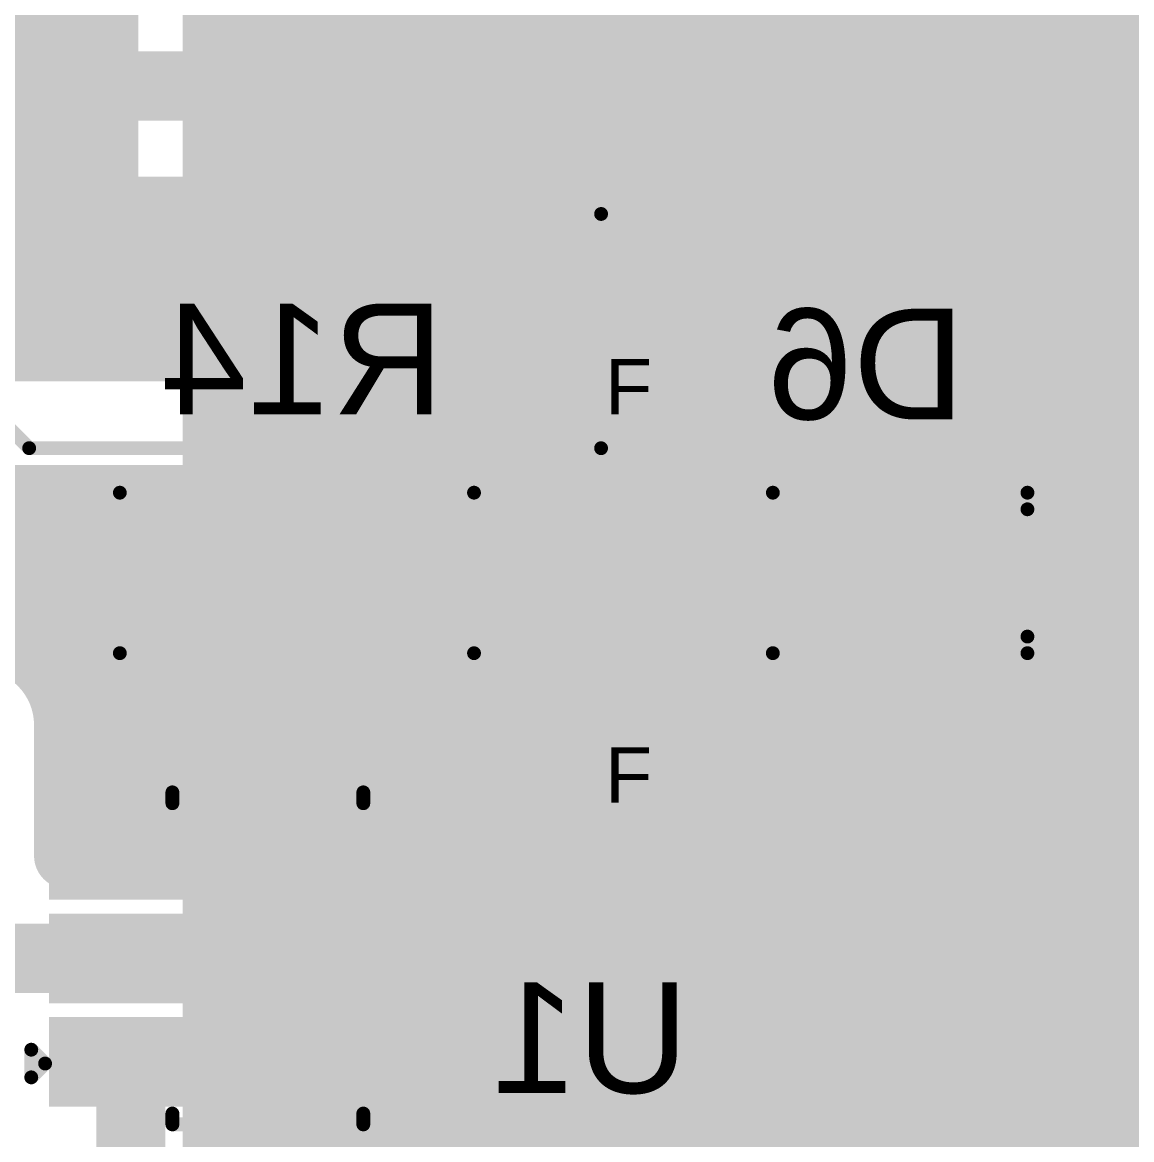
# Model space of a CAD drawing. Header units: inches. Extents: x -38 to 276, y -7 to 269.
# Drawn here: x 9.54 to 19.73, y 108.97 to 119.23 of the extents above; entities that cross this region are included whole.
import ezdxf

# ---------------------------------------------------------------- set-up
doc = ezdxf.new("R2010")
doc.units = ezdxf.units.IN
for name, color, linetype in [('Bottom Layer', 5, 'Continuous'), ('Bottom Overlay', 54, 'Continuous'), ('Bottom Paste', 16, 'Continuous'), ('Bottom Solder', 6, 'Continuous'), ('Drill Drawing', 1, 'Continuous'), ('Top Layer', 1, 'Continuous'), ('Top Overlay', 2, 'Continuous'), ('Top Paste', 8, 'Continuous'), ('Top Solder', 216, 'Continuous'), ('Via Holes', 16, 'Continuous')]:
    doc.layers.add(name, color=color, linetype=linetype)
doc.styles.add('Arial', font='', dxfattribs={"height": 0.2})
doc.styles.get('Arial').set_extended_font_data('Arial')

# ---------------------------------------------------------------- blocks, each defined once
blk = doc.blocks.new('SOT_23_6_B_31')
at = {"layer": 'Bottom Layer'}
for points in [[(-1.91999743, 1.26000002), (-0.69999733, 1.26000002), (-0.69999733, 0.64000126), (-1.91999743, 0.64000126)], [(0.70000241, 1.26000002), (1.92000251, 1.26000002), (1.92000251, 0.64000126), (0.70000241, 0.64000126)], [(-1.91999743, 0.30999938), (-0.69999733, 0.30999938), (-0.69999733, -0.30999938), (-1.91999743, -0.30999938)], [(0.70000495, 0.30999938), (1.92000505, 0.30999938), (1.92000505, -0.30999938), (0.70000495, -0.30999938)], [(-1.91999743, -0.64000126), (-0.69999733, -0.64000126), (-0.69999733, -1.26000002), (-1.91999743, -1.26000002)], [(0.70000241, -0.64000126), (1.92000251, -0.64000126), (1.92000251, -1.26000002), (0.70000241, -1.26000002)]]:
    blk.add_hatch(color=5, dxfattribs=at).paths.add_polyline_path(points)
at = {"layer": 'Bottom Paste'}
for points in [[(-1.91999743, 1.26000002), (-0.69999733, 1.26000002), (-0.69999733, 0.64000126), (-1.91999743, 0.64000126)], [(0.70000241, 1.26000002), (1.92000251, 1.26000002), (1.92000251, 0.64000126), (0.70000241, 0.64000126)], [(-1.91999743, 0.30999938), (-0.69999733, 0.30999938), (-0.69999733, -0.30999938), (-1.91999743, -0.30999938)], [(0.70000495, 0.30999938), (1.92000505, 0.30999938), (1.92000505, -0.30999938), (0.70000495, -0.30999938)], [(-1.91999743, -0.64000126), (-0.69999733, -0.64000126), (-0.69999733, -1.26000002), (-1.91999743, -1.26000002)], [(0.70000241, -0.64000126), (1.92000251, -0.64000126), (1.92000251, -1.26000002), (0.70000241, -1.26000002)]]:
    blk.add_hatch(color=16, dxfattribs=at).paths.add_polyline_path(points)
at = {"layer": 'Bottom Solder'}
for points in [[(-2.02159743, 1.36160002), (-0.59839733, 1.36160002), (-0.59839733, 0.53840126), (-2.02159743, 0.53840126)], [(0.5984024099999999, 1.36160002), (2.02160251, 1.36160002), (2.02160251, 0.53840126), (0.5984024099999999, 0.53840126)], [(-2.02159743, 0.41159938), (-0.59839733, 0.41159938), (-0.59839733, -0.41159938), (-2.02159743, -0.41159938)], [(0.5984049499999999, 0.41159938), (2.02160505, 0.41159938), (2.02160505, -0.41159938), (0.5984049499999999, -0.41159938)], [(-2.02159743, -0.53840126), (-0.59839733, -0.53840126), (-0.59839733, -1.36160002), (-2.02159743, -1.36160002)], [(0.5984024099999999, -0.53840126), (2.02160251, -0.53840126), (2.02160251, -1.36160002), (0.5984024099999999, -1.36160002)]]:
    blk.add_hatch(color=6, dxfattribs=at).paths.add_polyline_path(points)
at = {"layer": 'Bottom Overlay'}
for points in [[(-0.889, 1.4240002, 0.127, 0.127, 0), (-0.88899746, 1.524, 0.127, 0.127, 0)], [(-0.88899746, 1.524, 0.127, 0.127, 0), (0.8636, 1.524, 0.127, 0.127, 0)], [(0.8636, 1.4240002, 0.127, 0.127, 0), (0.8636, 1.524, 0.127, 0.127, 0)], [(-2.1844, -1.0922, 0.127, 0.127, 0), (-2.1844, -0.8382, 0.127, 0.127, 0)], [(-2.1844, -0.8382, 0.127, 0.127, 0), (-2.0574, -0.9652, 0.127, 0.127, 0)], [(-2.1844, -1.0922, 0.127, 0.127, 0), (-2.0574, -0.9652, 0.127, 0.127, 0)], [(-0.889, -1.4240002, 0.127, 0.127, 0), (-0.88899746, -1.524, 0.127, 0.127, 0)], [(0.8636, -1.524, 0.127, 0.127, 0), (0.8636, -1.4240002, 0.127, 0.127, 0)], [(-0.88899746, -1.524, 0.127, 0.127, 0), (0.8636, -1.524, 0.127, 0.127, 0)]]:
    blk.add_lwpolyline(points, format="xyseb", dxfattribs=at)
for points in [[(-0.92074746, 1.524, 0.0635, 0.0635, 1), (-0.85724746, 1.524, 0.0635, 0.0635, 1)], [(-0.92074746, 1.524, 0.0635, 0.0635, 1), (-0.85724746, 1.524, 0.0635, 0.0635, 1)], [(0.83185, 1.524, 0.0635, 0.0635, 1), (0.8953499999999999, 1.524, 0.0635, 0.0635, 1)], [(0.83185, 1.524, 0.0635, 0.0635, 1), (0.8953499999999999, 1.524, 0.0635, 0.0635, 1)], [(-0.9207499999999998, 1.4240002, 0.0635, 0.0635, 1), (-0.85725, 1.4240002, 0.0635, 0.0635, 1)], [(0.83185, 1.4240002, 0.0635, 0.0635, 1), (0.8953499999999999, 1.4240002, 0.0635, 0.0635, 1)], [(-2.21615, -0.8382, 0.0635, 0.0635, 1), (-2.15265, -0.8382, 0.0635, 0.0635, 1)], [(-2.21615, -0.8382, 0.0635, 0.0635, 1), (-2.15265, -0.8382, 0.0635, 0.0635, 1)], [(-2.08915, -0.9652, 0.0635, 0.0635, 1), (-2.02565, -0.9652, 0.0635, 0.0635, 1)], [(-2.08915, -0.9652, 0.0635, 0.0635, 1), (-2.02565, -0.9652, 0.0635, 0.0635, 1)], [(-2.21615, -1.0922, 0.0635, 0.0635, 1), (-2.15265, -1.0922, 0.0635, 0.0635, 1)], [(-2.21615, -1.0922, 0.0635, 0.0635, 1), (-2.15265, -1.0922, 0.0635, 0.0635, 1)], [(-0.9207499999999998, -1.4240002, 0.0635, 0.0635, 1), (-0.85725, -1.4240002, 0.0635, 0.0635, 1)], [(0.83185, -1.4240002, 0.0635, 0.0635, 1), (0.8953499999999999, -1.4240002, 0.0635, 0.0635, 1)], [(-0.92074746, -1.524, 0.0635, 0.0635, 1), (-0.85724746, -1.524, 0.0635, 0.0635, 1)], [(-0.92074746, -1.524, 0.0635, 0.0635, 1), (-0.85724746, -1.524, 0.0635, 0.0635, 1)], [(0.83185, -1.524, 0.0635, 0.0635, 1), (0.8953499999999999, -1.524, 0.0635, 0.0635, 1)], [(0.83185, -1.524, 0.0635, 0.0635, 1), (0.8953499999999999, -1.524, 0.0635, 0.0635, 1)]]:
    blk.add_lwpolyline(points, format="xyseb", close=True, dxfattribs=at)
blk = doc.blocks.new('RES_0805_B_72')
at = {"layer": 'Bottom Layer'}
for points in [[(-1.524, 0.63500254), (-0.508, 0.63500254), (-0.508, -0.6349974599999999), (-1.524, -0.6349974599999999)], [(0.508, 0.635), (1.524, 0.635), (1.524, -0.635), (0.508, -0.635)]]:
    blk.add_hatch(color=5, dxfattribs=at).paths.add_polyline_path(points)
at = {"layer": 'Bottom Paste'}
for points in [[(-1.524, 0.63500254), (-0.508, 0.63500254), (-0.508, -0.6349974599999999), (-1.524, -0.6349974599999999)], [(0.508, 0.635), (1.524, 0.635), (1.524, -0.635), (0.508, -0.635)]]:
    blk.add_hatch(color=16, dxfattribs=at).paths.add_polyline_path(points)
at = {"layer": 'Bottom Solder'}
for points in [[(-1.6256, 0.73660254), (-0.4064, 0.73660254), (-0.4064, -0.7365974599999999), (-1.6256, -0.7365974599999999)], [(0.4064, 0.7366), (1.6256, 0.7366), (1.6256, -0.7366), (0.4064, -0.7366)]]:
    blk.add_hatch(color=6, dxfattribs=at).paths.add_polyline_path(points)
at = {"layer": 'Bottom Overlay'}
for points in [[(1.62560254, 0.7366, 0.127, 0.127, 0), (-1.6256, 0.7366, 0.127, 0.127, 0)], [(-1.6256, 0.7366, 0.127, 0.127, 0), (-1.6256, -0.7366, 0.127, 0.127, 0)], [(1.62560254, 0.7366, 0.127, 0.127, 0), (1.6256, -0.7365974599999999, 0.127, 0.127, 0)], [(1.6256, -0.7365974599999999, 0.127, 0.127, 0), (-1.6256, -0.7366, 0.127, 0.127, 0)]]:
    blk.add_lwpolyline(points, format="xyseb", dxfattribs=at)
for points in [[(-1.65735, 0.7366, 0.0635, 0.0635, 1), (-1.59385, 0.7366, 0.0635, 0.0635, 1)], [(-1.65735, 0.7366, 0.0635, 0.0635, 1), (-1.59385, 0.7366, 0.0635, 0.0635, 1)], [(1.59385254, 0.7366, 0.0635, 0.0635, 1), (1.65735254, 0.7366, 0.0635, 0.0635, 1)], [(1.59385254, 0.7366, 0.0635, 0.0635, 1), (1.65735254, 0.7366, 0.0635, 0.0635, 1)], [(-1.65735, -0.7366, 0.0635, 0.0635, 1), (-1.59385, -0.7366, 0.0635, 0.0635, 1)], [(-1.65735, -0.7366, 0.0635, 0.0635, 1), (-1.59385, -0.7366, 0.0635, 0.0635, 1)], [(1.59385, -0.7365974599999999, 0.0635, 0.0635, 1), (1.65735, -0.7365974599999999, 0.0635, 0.0635, 1)], [(1.59385, -0.7365974599999999, 0.0635, 0.0635, 1), (1.65735, -0.7365974599999999, 0.0635, 0.0635, 1)]]:
    blk.add_lwpolyline(points, format="xyseb", close=True, dxfattribs=at)
blk = doc.blocks.new('SOD_123_B_104')
at = {"layer": 'Bottom Layer'}
for points in [[(-2.04999336, -0.45000037), (-2.04999336, 0.45000037), (-1.09999272, 0.45000037), (-1.09999272, -0.45000037)], [(1.10000288, -0.45000037), (1.10000288, 0.45000037), (2.05000352, 0.45000037), (2.05000352, -0.45000037)]]:
    blk.add_hatch(color=5, dxfattribs=at).paths.add_polyline_path(points)
at = {"layer": 'Bottom Overlay'}
for points in [[(0.96516698, 0.5079619), (2.8193619, 0.5079619), (2.8193619, 0.7999603), (0.96516698, 0.7999603)], [(2.11984844, -0.7874050799999999), (2.81944572, -0.7874050799999999), (2.81944572, 0.78739492), (2.11984844, 0.78739492)], [(0.9652025399999999, -0.79999586), (2.81939746, -0.79999586), (2.81939746, -0.50799746), (0.9652025399999999, -0.50799746)]]:
    blk.add_hatch(color=54, dxfattribs=at).paths.add_polyline_path(points)
at = {"layer": 'Bottom Paste'}
for points in [[(-2.04999336, -0.45000037), (-2.04999336, 0.45000037), (-1.09999272, 0.45000037), (-1.09999272, -0.45000037)], [(1.10000288, -0.45000037), (1.10000288, 0.45000037), (2.05000352, 0.45000037), (2.05000352, -0.45000037)]]:
    blk.add_hatch(color=16, dxfattribs=at).paths.add_polyline_path(points)
at = {"layer": 'Bottom Solder'}
for points in [[(-2.15159336, -0.55160037), (-2.15159336, 0.55160037), (-0.99839272, 0.55160037), (-0.99839272, -0.55160037)], [(0.99840288, -0.55160037), (0.99840288, 0.55160037), (2.15160352, 0.55160037), (2.15160352, -0.55160037)]]:
    blk.add_hatch(color=6, dxfattribs=at).paths.add_polyline_path(points)
at = {"layer": 'Bottom Overlay'}
for points in [[(0.9652050799999999, 0.7366, 0.127, 0.127, 0), (-1.37159746, 0.7366, 0.127, 0.127, 0)], [(-1.37159746, 0.7366, 0.127, 0.127, 0), (-1.37159746, 0.5842025399999999, 0.127, 0.127, 0)], [(-1.37159746, -0.5842025399999999, 0.127, 0.127, 0), (-1.37159746, -0.7366, 0.127, 0.127, 0)], [(0.9652050799999999, -0.7366, 0.127, 0.127, 0), (-1.37159746, -0.7366, 0.127, 0.127, 0)]]:
    blk.add_lwpolyline(points, format="xyseb", dxfattribs=at)
for points in [[(-1.40334746, 0.7366, 0.0635, 0.0635, 1), (-1.33984746, 0.7366, 0.0635, 0.0635, 1)], [(-1.40334746, 0.7366, 0.0635, 0.0635, 1), (-1.33984746, 0.7366, 0.0635, 0.0635, 1)], [(0.9334550799999999, 0.7366, 0.0635, 0.0635, 1), (0.9969550799999999, 0.7366, 0.0635, 0.0635, 1)], [(-1.40334746, 0.5842025399999999, 0.0635, 0.0635, 1), (-1.33984746, 0.5842025399999999, 0.0635, 0.0635, 1)], [(-1.40334746, -0.5842025399999999, 0.0635, 0.0635, 1), (-1.33984746, -0.5842025399999999, 0.0635, 0.0635, 1)], [(-1.40334746, -0.7366, 0.0635, 0.0635, 1), (-1.33984746, -0.7366, 0.0635, 0.0635, 1)], [(-1.40334746, -0.7366, 0.0635, 0.0635, 1), (-1.33984746, -0.7366, 0.0635, 0.0635, 1)], [(0.9334550799999999, -0.7366, 0.0635, 0.0635, 1), (0.9969550799999999, -0.7366, 0.0635, 0.0635, 1)]]:
    blk.add_lwpolyline(points, format="xyseb", close=True, dxfattribs=at)
blk = doc.blocks.new('50SVPF10M_146')
at = {"layer": 'Top Layer'}
for points in [[(-4.550002329999999, 0.7999996699999999), (-1.05000171, 0.7999996699999999), (-1.05000171, -0.7999996699999999), (-4.550002329999999, -0.7999996699999999)], [(1.05000171, 0.7999996699999999), (4.550002329999999, 0.7999996699999999), (4.550002329999999, -0.7999996699999999), (1.05000171, -0.7999996699999999)]]:
    blk.add_hatch(color=1, dxfattribs=at).paths.add_polyline_path(points)
at = {"layer": 'Top Paste'}
for points in [[(-4.550002329999999, 0.7999996699999999), (-1.05000171, 0.7999996699999999), (-1.05000171, -0.7999996699999999), (-4.550002329999999, -0.7999996699999999)], [(1.05000171, 0.7999996699999999), (4.550002329999999, 0.7999996699999999), (4.550002329999999, -0.7999996699999999), (1.05000171, -0.7999996699999999)]]:
    blk.add_hatch(color=8, dxfattribs=at).paths.add_polyline_path(points)
at = {"layer": 'Top Solder'}
for points in [[(-4.651602329999999, 0.90159967), (-0.94840171, 0.90159967), (-0.94840171, -0.90159967), (-4.651602329999999, -0.90159967)], [(0.94840171, 0.90159967), (4.651602329999999, 0.90159967), (4.651602329999999, -0.90159967), (0.94840171, -0.90159967)]]:
    blk.add_hatch(color=216, dxfattribs=at).paths.add_polyline_path(points)
at = {"layer": 'Top Overlay'}
for points in [[(-3.300001019999999, 1.95000118, 0.127, 0.127, 0), (-1.95000118, 3.300001019999999, 0.127, 0.127, 0)], [(-1.95000118, 3.300001019999999, 0.127, 0.127, 0), (3.300001019999999, 3.300001019999999, 0.127, 0.127, 0)], [(3.300001019999999, 1.15000024, 0.127, 0.127, 0), (3.300001019999999, 3.300001019999999, 0.127, 0.127, 0)], [(-3.300001019999999, 1.15000024, 0.127, 0.127, 0), (-3.300001019999999, 1.95000118, 0.127, 0.127, 0)], [(-3.77850146, 1.03349552, 0.127, 0.127, 0), (-3.77850146, 1.56689552, 0.127, 0.127, 0)], [(-4.00710146, 1.28749552, 0.127, 0.127, 0), (-3.54990146, 1.28749552, 0.127, 0.127, 0)], [(-3.300001019999999, -1.95000118, 0.127, 0.127, 0), (-3.300001019999999, -1.15000024, 0.127, 0.127, 0)], [(3.300001019999999, -3.300001019999999, 0.127, 0.127, 0), (3.300001019999999, -1.15000024, 0.127, 0.127, 0)], [(-3.300001019999999, -1.95000118, 0.127, 0.127, 0), (-1.95000118, -3.300001019999999, 0.127, 0.127, 0)], [(-1.95000118, -3.300001019999999, 0.127, 0.127, 0), (3.300001019999999, -3.300001019999999, 0.127, 0.127, 0)]]:
    blk.add_lwpolyline(points, format="xyseb", dxfattribs=at)
for points in [[(-1.98175118, 3.300001019999999, 0.0635, 0.0635, 1), (-1.91825118, 3.300001019999999, 0.0635, 0.0635, 1)], [(-1.98175118, 3.300001019999999, 0.0635, 0.0635, 1), (-1.91825118, 3.300001019999999, 0.0635, 0.0635, 1)], [(3.26825102, 3.300001019999999, 0.0635, 0.0635, 1), (3.33175102, 3.300001019999999, 0.0635, 0.0635, 1)], [(3.26825102, 3.300001019999999, 0.0635, 0.0635, 1), (3.33175102, 3.300001019999999, 0.0635, 0.0635, 1)], [(-3.33175102, 1.95000118, 0.0635, 0.0635, 1), (-3.26825102, 1.95000118, 0.0635, 0.0635, 1)], [(-3.33175102, 1.95000118, 0.0635, 0.0635, 1), (-3.26825102, 1.95000118, 0.0635, 0.0635, 1)], [(-3.81025146, 1.56689552, 0.0635, 0.0635, 1), (-3.74675146, 1.56689552, 0.0635, 0.0635, 1)], [(-4.03885146, 1.28749552, 0.0635, 0.0635, 1), (-3.97535146, 1.28749552, 0.0635, 0.0635, 1)], [(-3.58165146, 1.28749552, 0.0635, 0.0635, 1), (-3.518151459999999, 1.28749552, 0.0635, 0.0635, 1)], [(-3.33175102, 1.15000024, 0.0635, 0.0635, 1), (-3.26825102, 1.15000024, 0.0635, 0.0635, 1)], [(3.26825102, 1.15000024, 0.0635, 0.0635, 1), (3.33175102, 1.15000024, 0.0635, 0.0635, 1)], [(-3.81025146, 1.03349552, 0.0635, 0.0635, 1), (-3.74675146, 1.03349552, 0.0635, 0.0635, 1)], [(-3.33175102, -1.15000024, 0.0635, 0.0635, 1), (-3.26825102, -1.15000024, 0.0635, 0.0635, 1)], [(3.26825102, -1.15000024, 0.0635, 0.0635, 1), (3.33175102, -1.15000024, 0.0635, 0.0635, 1)], [(-3.33175102, -1.95000118, 0.0635, 0.0635, 1), (-3.26825102, -1.95000118, 0.0635, 0.0635, 1)], [(-3.33175102, -1.95000118, 0.0635, 0.0635, 1), (-3.26825102, -1.95000118, 0.0635, 0.0635, 1)], [(-1.98175118, -3.300001019999999, 0.0635, 0.0635, 1), (-1.91825118, -3.300001019999999, 0.0635, 0.0635, 1)], [(-1.98175118, -3.300001019999999, 0.0635, 0.0635, 1), (-1.91825118, -3.300001019999999, 0.0635, 0.0635, 1)], [(3.26825102, -3.300001019999999, 0.0635, 0.0635, 1), (3.33175102, -3.300001019999999, 0.0635, 0.0635, 1)], [(3.26825102, -3.300001019999999, 0.0635, 0.0635, 1), (3.33175102, -3.300001019999999, 0.0635, 0.0635, 1)]]:
    blk.add_lwpolyline(points, format="xyseb", close=True, dxfattribs=at)
blk = doc.blocks.new('KN151M45025_30A_153')
at = {"layer": 'Top Overlay'}
blk.add_hatch(color=2, dxfattribs=at).paths.add_polyline_path([(6.1000132, 6.600012199999999), (9.084513199999998, 9.584512199999999), (9.78301574, 8.88601474), (6.79851066, 5.90151474)])
blk.add_lwpolyline([(12.419838, 0, 0.127, 0.127, 1), (-12.579858, 0, 0.127, 0.127, 1)], format="xyseb", close=True, dxfattribs=at)
blk.add_lwpolyline([(0.04445762, 9.99744, 0.127, 0.127, -228.200389399901), (-0.13080492, 9.999979999999999, 0.127, 0.127, 0)], format="xyseb", dxfattribs=at)

msp = doc.modelspace()

# ---------------------------------------------------------------- hatches: boundary and pattern name
at = {"layer": 'Bottom Layer'}
for points in [[(49.47251726, 121.12511208), (49.58761736, 121.04820342), (49.66452602, 120.93310332), (49.69111474, 120.79943074), (49.69083788, 120.7973327), (49.69083788, 102.27364864), (49.69157447999999, 102.26805556), (49.66110209999999, 102.11486562), (49.57115816, 101.98025578), (49.43654832, 101.89031184), (49.28335838, 101.85983946), (49.27776529999999, 101.86057606), (47.26595068, 101.86057606), (47.22792688, 101.89859986), (46.99807466, 102.0313047), (46.74170738, 102.099999), (46.4762977, 102.099999), (46.21993042, 102.0313047), (45.9900782, 101.89859986), (45.80240267999999, 101.71092434), (45.66969784, 101.48107212), (45.60100354, 101.22470484), (45.60100354, 100.95929516), (45.66969784, 100.70292788), (45.80240267999999, 100.47307566), (45.9900782, 100.28540014), (46.14777917999999, 100.1943513), (46.11374825999999, 100.0673513), (45.339, 100.0673513), (45.339, 100.2026825), (43.053, 100.2026825), (43.053, 100.0833533), (41.41267561999999, 100.0833533), (41.41179678, 100.08547674), (41.40967334, 100.08635558), (41.40967334, 100.30259594), (42.061003, 100.30259594), (42.061003, 105.12859594), (38.96500208, 105.12859594), (38.96500208, 100.30259594), (39.61633174, 100.30259594), (39.61633174, 100.076), (39.61539702, 100.076), (39.64973274, 99.72738754), (39.7514191, 99.39217357999999), (39.91654704, 99.08323845999999), (40.13877418, 98.81245414), (40.4095585, 98.590227), (40.71849362, 98.42509906), (41.05370758, 98.32341269999999), (41.40232003999999, 98.28907697999999), (41.40232003999999, 98.2900117), (43.053, 98.2900117), (43.053, 98.17068249999998), (45.339, 98.17068249999998), (45.339, 98.2740097), (47.85257384, 98.2740097), (47.85499954, 98.26568104), (47.75972668, 98.1386785), (47.0269951, 98.1386785), (47.0269951, 97.16199261999999), (46.89999256, 97.06454044), (46.76858566, 97.09975245999999), (46.50317597999999, 97.09975245999999), (46.2468087, 97.03105816), (46.01695648, 96.89835332), (45.82928096, 96.7106778), (45.69657612, 96.48082558), (45.62788182, 96.2244583), (45.62788182, 95.95904861999999), (45.69657612, 95.70268134), (45.82928096, 95.47282912), (46.01695648, 95.28515359999999), (46.2468087, 95.15244875999998), (46.39504056, 95.11273077999999), (46.43695818, 95.09536734), (46.4819365, 95.0894466), (46.50317597999999, 95.08375446), (46.52516222, 95.08375446), (46.63588082, 95.0691774), (46.74659942, 95.08375446), (46.76858566, 95.08375446), (46.78982514, 95.0894466), (46.83480346, 95.09536734), (46.87672108, 95.11273077999999), (47.02495294, 95.15244875999998), (47.1340053, 95.21541027999999), (47.24399237999999, 95.15191028), (47.24399237999999, 94.6212992), (46.38030601999999, 94.6212992), (46.38030601999999, 91.82729919999998), (49.13699342, 91.82729919999998), (49.13699342, 90.06288058), (50.95299181999999, 90.06288058), (50.95299181999999, 90.25229345999999), (51.40641992, 90.25229345999999), (51.40641992, 90.13186952), (53.31141992, 90.13186952), (53.31141992, 91.33632736), (54.49386612, 91.33632736), (54.49386612, 90.13183649999999), (56.39886611999999, 90.13183649999999), (56.39886611999999, 90.18821433999999), (57.82277741999999, 90.18821433999999), (57.85964551999999, 90.06668296), (57.8374002, 90.05181888), (57.80132712, 90.01574579999999), (57.75891166, 89.98740448), (57.5820159, 89.81051126), (54.49358418, 86.72207954), (54.34662993999999, 86.58888955999998), (54.00680588, 86.3618288), (53.64104334, 86.21032541999999), (53.24018308, 86.13058973999999), (53.04211134000001, 86.120859), (42.78003382, 86.120859), (42.72742787999999, 86.24785899999999), (42.955464, 86.47589511999999), (43.218989, 86.87028853999999), (43.4005101, 87.30851727999999), (43.49304737999999, 87.77373605999999), (43.49304737999999, 88.2480709), (43.4005101, 88.71328967999999), (43.218989, 89.15151841999999), (42.955464, 89.54591183999999), (42.62005953999999, 89.8813163), (42.22566611999999, 90.1448413), (41.78743738, 90.3263624), (41.3222186, 90.41889968), (40.84788376, 90.41889968), (40.38266498, 90.3263624), (39.94443623999999, 90.1448413), (39.55004281999999, 89.8813163), (39.21463836, 89.54591183999999), (38.95111336, 89.15151841999999), (38.76959226, 88.71328967999999), (38.67705497999999, 88.2480709), (38.67705497999999, 87.77373605999999), (38.76959226, 87.30851727999999), (38.95111336, 86.87028853999999), (39.21463836, 86.47589511999999), (39.44267447999999, 86.24785899999999), (39.39006853999999, 86.120859), (34.2978105, 86.120859), (34.22464833999999, 86.12445056), (34.06892602, 86.15542586), (33.93406471999999, 86.21128808), (33.81270352, 86.29237758), (33.7094703, 86.3956108), (33.6283808, 86.516972), (33.57251858, 86.65183329999999), (33.54154328, 86.80755561999999), (33.53795172, 86.88072285999999), (33.5379441, 106.17197968), (33.53794918, 106.32208098), (33.52799746, 106.37211644), (33.528, 106.42313488), (33.4694403, 106.71757168), (33.44991786, 106.76470646), (33.43996614, 106.81474192), (33.32508702, 107.09209468), (33.29674062, 107.13451776), (33.27722072, 107.18164492), (33.11043669999999, 107.43125834), (33.07436616, 107.46732888), (33.0460223, 107.50974942), (32.83374687999999, 107.72202484), (32.79132888, 107.7503687), (32.75525326, 107.78644178), (32.50564238, 107.95322326), (32.45851013999999, 107.9727457), (32.41609214, 108.00108702), (32.31001666, 108.0450214), (32.3352795, 108.17202394), (46.06427922, 108.1720214), (46.19186595999999, 108.17201632), (46.26660545999999, 108.18185374), (46.34182248, 108.18678134), (46.59209376, 108.23655772), (46.66347792, 108.26078678), (46.7362794, 108.28029398), (46.97203204, 108.37794174), (47.0372948, 108.4156201), (47.10491214, 108.44896522), (47.31708088, 108.59073278), (47.37375082, 108.64043042), (47.43355258, 108.68631806), (47.61398655999999, 108.8667495), (47.6598742, 108.9265538), (47.7095693, 108.98321866), (47.85133432, 109.19538994), (47.88467436, 109.26299204), (47.92236034, 109.32827004), (48.0200081, 109.56402014), (48.03951275999999, 109.636814), (48.06374436, 109.70820324), (48.11352328, 109.95847198), (48.11845342, 110.03370424), (48.1282883, 110.10843612), (48.12828321999999, 110.23602286), (48.1282883, 116.205), (48.1265484, 116.21821816), (48.12782856, 116.23144648), (48.12211864, 116.39726784), (48.10971582, 116.47161618), (48.10219742, 116.54662492), (48.02628952, 116.86966466), (47.99962206, 116.94015474), (47.9776155, 117.01225518), (47.84014561999999, 117.31427896), (47.8002346, 117.37821838), (47.76459078, 117.44462668), (47.57084212, 117.71402924), (47.519209, 117.76897198), (47.47130205999999, 117.82714052), (47.22871682, 118.05356628), (47.1673809, 118.0973635), (47.10902948, 118.14508248), (46.826932, 118.31983194), (46.75821484, 118.35082502), (46.69168715999999, 118.3862377), (46.38091562, 118.5025951), (46.30750199999999, 118.51958008), (46.2353152, 118.5413428), (45.90781775999999, 118.5948352), (45.83245596, 118.597172), (45.75744976, 118.60442878), (45.60489482, 118.59917098), (27.19886102, 118.59917606), (27.19882292, 118.59917098), (27.04814758, 118.59917352), (26.9734284, 118.58933864), (26.89819106, 118.58440596), (26.60253252, 118.5255948), (26.53114836, 118.5013632), (26.45835704, 118.48185854), (26.17985366, 118.36649936), (26.11458074, 118.32881592), (26.0469761, 118.29547588), (25.79632636, 118.1279959), (25.73965388, 118.07829572), (25.67986482, 118.03241824), (25.46670547999999, 117.81926144), (25.420828, 117.75947238), (25.3711202, 117.70279228), (25.20364276, 117.45214508), (25.1703078, 117.38454806), (25.13261674, 117.31926498), (25.01725756, 117.0407616), (24.99774528, 116.96794742), (24.9735213, 116.8965785), (24.91471268, 116.6009225), (24.90978254, 116.52570802), (24.89994512, 116.45098376), (24.89994512, 116.30026016), (24.89994512, 110.6305763), (24.89994512, 110.46412756), (24.90978508, 110.3893906), (24.91471268, 110.31418882), (24.93370172, 110.218728), (24.8260362, 110.109), (19.81200508, 110.109), (19.81200508, 107.31500254), (19.81200254, 107.31500254), (19.76886318, 107.2058689), (17.27201016, 107.2058689), (17.27201016, 106.1842936), (12.9539365, 106.1842936), (12.9539365, 106.3041689), (12.95381458, 106.3041689), (12.95381458, 108.05667238), (11.37343674, 108.05667238), (11.37343674, 108.86687142), (11.61881598, 108.86687142), (11.61881598, 109.81687206), (11.61881598, 110.49404368), (11.63764246, 110.51286762), (11.68627076, 110.52589782), (11.73618938, 110.53246626), (11.78276282, 110.55175502), (11.83144192, 110.56479792), (11.87581826, 110.5831799), (12.00281826, 110.50287018), (12.00281826, 108.86687142), (14.23881582, 108.86687142), (14.23881582, 108.91629474), (16.25158294, 108.91629474), (16.25158294, 108.91166178), (16.70570446, 108.95638864), (17.14237618, 109.08885218), (17.54481378, 109.3039597), (17.89755374, 109.59344604), (18.18704008, 109.946186), (18.4021476, 110.3486236), (18.53461114, 110.78529532), (18.579338, 111.23941684), (18.57470504, 111.23941684), (18.57470504, 113.2150009), (19.95699336, 113.2150009), (19.95699336, 115.1309991), (19.7425691, 115.1309991), (19.7425691, 120.84026632), (19.74271642, 120.84026632), (19.76639176, 120.95928564), (19.83380844, 121.0601846), (19.9347074, 121.12760128), (20.05372672, 121.15127662), (20.05372672, 121.15142394), (49.33674664, 121.15142394), (49.33884467999999, 121.1517008)], [(14.84099648, 113.2150009), (16.16320364, 113.2150009), (16.16320364, 111.70726706), (16.16149168, 111.58823504), (16.11622888, 111.47944176), (16.10629748, 111.46457768), (16.0410906, 111.42100652), (15.96417178, 111.4057081), (15.96417178, 111.4034475), (14.23881836, 111.4034475), (14.23881836, 111.45287082), (12.6819914, 111.45287082), (12.57938556, 111.54838498), (12.57938302, 111.6162868), (12.57938556, 113.02999492), (14.097, 113.02999492), (14.097, 113.34037784), (14.84099648, 113.34037784)]]:
    msp.add_hatch(color=5, dxfattribs=at).paths.add_polyline_path(points)
h = msp.add_hatch(color=5, dxfattribs=at)
h.paths.add_polyline_path([(15.86483492, 120.25953342), (16.02548738, 120.15218794), (16.12583516, 120.0020079), (16.13510616, 119.87884838), (16.1464371, 119.8514875), (16.16320364, 119.72552636), (16.16320364, 115.1309991), (14.84099648, 115.1309991), (14.84099648, 115.00562216), (14.097, 115.00562216), (14.097, 115.31599492), (13.91362216, 115.31599492), (13.91362216, 117.75430348), (13.91479564, 117.75430348), (13.88169182, 118.0904039), (13.78365544, 118.41358842), (13.62445332, 118.71143644), (13.41019924, 118.97250272), (13.14913296, 119.1867568), (12.85128494, 119.34595892), (12.52810042, 119.4439953), (12.192, 119.47709912), (12.192, 119.47592564), (6.279057799999999, 119.47592564), (6.26682516, 119.48815828), (6.03697294, 119.62086312), (5.78060566, 119.68955742), (5.51519598, 119.68955742), (5.2588287, 119.62086312), (5.02897648, 119.48815828), (4.84130096, 119.30048276), (4.70859612, 119.07063054), (4.63990182, 118.81426326), (4.63990182, 118.54885358), (4.70859612, 118.2924863), (4.84130096, 118.06263408), (5.02897648, 117.87495856), (5.2588287, 117.74225372), (5.51519598, 117.67355942), (5.78060566, 117.67355942), (6.03697294, 117.74225372), (6.15549442, 117.81068132), (12.192, 117.81068132), (12.192, 117.8092894), (12.23087978, 117.79318326), (12.24698592, 117.75430348), (12.24837784, 117.75430348), (12.24837784, 115.66222486), (12.13104508, 115.61362196), (12.11990464, 115.6247624), (12.07994282, 115.65542528), (12.04432694, 115.6910437), (12.00069736, 115.71623288), (11.96072792, 115.74690338), (11.91419004, 115.76617944), (11.87057062, 115.79136354), (11.67187658, 115.87366716), (11.62322796, 115.88670498), (11.57666976, 115.90598866), (11.52672574, 115.91256472), (11.47807712, 115.9256), (11.42769368, 115.9256), (11.37774712, 115.93217606), (11.27021622, 115.93217606), (6.937951579999999, 115.93216082), (6.93793126, 115.93215828), (6.896795959999999, 115.93216082), (6.84685702, 115.92558984), (6.7964685, 115.92559238), (6.74781226, 115.9125571), (6.697870779999999, 115.90598612), (6.65132274, 115.88670752), (6.602663959999999, 115.87367224), (6.526522379999999, 115.84213814), (6.48289534, 115.8169515), (6.436332059999999, 115.79766782), (6.396367699999999, 115.7670024), (6.35275844, 115.74182846), (6.31712986, 115.70620496), (6.2771528, 115.67552938), (6.218877579999999, 115.61725416), (6.18821216, 115.57729488), (6.1525912, 115.54167392), (6.127402019999999, 115.49804942), (6.09673152, 115.45807998), (6.077450379999999, 115.41153702), (6.05226628, 115.3679176), (6.0207271, 115.2917811), (6.00767912, 115.24309438), (5.98839036, 115.1965184), (5.981824459999999, 115.14660994), (5.96879172, 115.09798164), (5.96878918, 115.0475601), (5.962215659999999, 114.99759322), (5.9622182, 114.9563868), (5.9622182, 113.53823876), (5.962215659999999, 113.48767498), (5.96878918, 113.43772588), (5.968786639999999, 113.38735006), (5.98181938, 113.3386989), (5.988392899999999, 113.28875234), (6.0076715, 113.24220176), (6.020706779999999, 113.19354552), (6.05940368, 113.10011162), (6.0845954, 113.05647188), (6.10388162, 113.00991368), (6.13453688, 112.96996456), (6.159715899999999, 112.92634768), (6.19535464, 112.8907064), (6.22602514, 112.85073696), (6.29753122, 112.77922834), (6.33750574, 112.7485553), (6.37314194, 112.71292164), (6.41675628, 112.68774262), (6.45670794, 112.65708736), (6.503266139999999, 112.63780114), (6.54690588, 112.61260942), (6.64033978, 112.57391252), (6.6890011, 112.5608747), (6.735546599999999, 112.54159864), (6.78548046, 112.53502766), (6.834144319999999, 112.52198984), (6.88453538, 112.52199238), (6.934469239999999, 112.5154214), (6.985033019999999, 112.51542394), (8.88342394, 112.51542394), (8.8834214, 111.6450523), (8.838227179999999, 111.6450523), (8.5818599, 111.576358), (8.4008595, 111.47185732), (7.238999999999999, 111.47185732), (7.238999999999999, 111.58737144), (5.460999999999999, 111.58737144), (5.460999999999999, 109.96177144), (5.46079426, 109.96177144), (5.46079426, 108.05677144), (5.460999999999999, 108.05666984), (5.460999999999999, 106.30417144), (5.460733299999999, 106.30417144), (5.460733299999999, 104.39917144), (7.2387333, 104.39917144), (7.2387333, 104.51911024), (8.682984919999999, 104.51911024), (8.699705739999999, 104.39211024), (8.5818599, 104.36053296), (8.35200768, 104.22782812), (8.164332159999999, 104.0401526), (8.031627319999998, 103.81030038), (7.962933019999999, 103.5539331), (7.962933019999999, 103.38644296), (7.8479777, 103.25944296), (6.115364959999999, 103.2594455), (0.25586436, 103.25944042), (0.2558440399999999, 103.25943788), (0.18569686, 103.25944042), (0.1109599, 103.24960554), (0.03572764, 103.24467286), (-0.10196576, 103.21728404), (-0.17333214, 103.19305752), (-0.2461514, 103.17354524), (-0.3758565, 103.11981916), (-0.44113958, 103.08212556), (-0.5087188199999999, 103.04880076), (-0.6254521399999999, 102.97080498), (-0.6821297, 102.92109972), (-0.7419238399999999, 102.8752197), (-0.8411946599999999, 102.77594888), (-0.88707468, 102.71615728), (-0.93677994, 102.65947718), (-1.01477572, 102.5427464), (-1.0481183, 102.47513414), (-1.08579158, 102.40988154), (-1.1395202, 102.28018152), (-1.26342394, 102.3084568), (-1.26342394, 119.6110765), (-1.26313946, 119.6110765), (-1.23988576, 119.78771318), (-1.17170454, 119.95231534), (-1.06324654, 120.09365872), (-0.9219006200000001, 120.20211672), (-0.757301, 120.27029794), (-0.58066432, 120.29355164), (-0.58066432, 120.29383612), (15.6753306, 120.29383358), (15.68559728, 120.29518486)])
h.paths.add_polyline_path([(1.68543224, 114.05884732), (1.2110974, 114.05884732), (0.7458786199999999, 113.96631004), (0.30764988, 113.78478894), (-0.08674354, 113.52126394), (-0.422148, 113.18585948), (-0.685673, 112.79146606), (-0.8671940999999999, 112.35323732), (-0.9597313799999999, 111.88801854), (-0.9597313799999999, 111.4136837), (-0.8671940999999999, 110.94846492), (-0.685673, 110.51023618), (-0.422148, 110.11584276), (-0.08674354, 109.7804383), (0.30764988, 109.5169133), (0.7458786199999999, 109.3353922), (1.2110974, 109.24285492), (1.68543224, 109.24285492), (2.15065102, 109.3353922), (2.58887976, 109.5169133), (2.98327318, 109.7804383), (3.31867764, 110.11584276), (3.58220264, 110.51023618), (3.76372374, 110.94846492), (3.856261019999999, 111.4136837), (3.856261019999999, 111.88801854), (3.76372374, 112.35323732), (3.58220264, 112.79146606), (3.31867764, 113.18585948), (2.98327318, 113.52126394), (2.58887976, 113.78478894), (2.15065102, 113.96631004)], flags=0)
h = msp.add_hatch(color=5, dxfattribs=at)
edge = h.paths.add_edge_path()
edge.add_arc((15.113, 115.93217606), 0.499999, 0, 360)
h = msp.add_hatch(color=5, dxfattribs=at)
edge = h.paths.add_edge_path()
edge.add_line((6.93795412, 115.16358476), (11.27021622, 115.1636))
edge.add_arc((11.27021622, 114.62300164), 0.5405983600000002, 0, 90, ccw=False)
edge.add_line((11.81081458, 114.62300164), (11.81081204, 111.61626394))
edge.add_arc((11.46942842, 111.61625632), 0.3413836200850426, -90.00127889510281, 0.0012788951037236984, ccw=False)
edge.add_line((11.4694208, 111.2748727), (9.952936659999999, 111.2748727))
edge.add_arc((9.952940252146625, 111.5758154921876), 0.3009427922091026, 180.0011674925595, 269.99931609978233, ccw=False)
edge.add_line((9.651997459999999, 111.57580936), (9.652, 112.776))
edge.add_arc((9.143999999999998, 112.776), 0.508, 0, 90)
edge.add_line((9.143999999999998, 113.284), (6.98499746, 113.284))
edge.add_arc((6.98498476, 113.5381905), 0.2541905003172621, 179.9971373580084, 270.00286264199184, ccw=False)
edge.add_line((6.73079426, 113.5382032), (6.73079426, 114.9564376))
edge.add_arc((6.93794142066455, 114.9564375997247), 0.2071471606645489, 89.99648743278931, 179.9999999238595, ccw=False)
h = msp.add_hatch(color=5, dxfattribs=at)
edge = h.paths.add_edge_path()
edge.add_arc((15.113, 112.3696), 0.499999, 0, 360)
at = {"layer": 'Top Layer'}
h = msp.add_hatch(color=1, dxfattribs=at)
h.paths.add_polyline_path([(48.354996, 100.7194455), (47.65704464, 100.7194455), (47.57973212, 100.82020222), (47.61700154, 100.95929516), (47.61700154, 101.22470484), (47.54830724, 101.48107212), (47.4156024, 101.71092434), (47.22792688, 101.89859986), (46.99807466, 102.0313047), (46.74170738, 102.099999), (46.4762977, 102.099999), (46.21993042, 102.0313047), (45.9900782, 101.89859986), (45.80240267999999, 101.71092434), (45.66969784, 101.48107212), (45.60100354, 101.22470484), (45.60100354, 100.95929516), (45.63827295999999, 100.82020222), (45.56096044, 100.7194455), (11.11535496, 100.7194455), (11.01499702, 100.78376846), (11.01499702, 117.3100016), (11.01499702, 119.9259984), (11.01499702, 120.523), (48.35499346, 120.523)])
h.paths.add_polyline_path([(28.93916742, 115.73467074), (28.46483258, 115.73467074), (27.9996138, 115.64213346), (27.56138506, 115.46061236), (27.16699164, 115.19708736), (26.83158464, 114.86168036), (26.56805964, 114.46728694), (26.38653854, 114.0290582), (26.29400126, 113.56383942), (26.29400126, 113.08950458), (26.38653854, 112.6242858), (26.56805964, 112.18605706), (26.83158464, 111.79166364), (27.16699164, 111.45625664), (27.56138506, 111.19273164), (27.9996138, 111.01121054), (28.46483258, 110.91867326), (28.93916742, 110.91867326), (29.4043862, 111.01121054), (29.84261494, 111.19273164), (30.23700836, 111.45625664), (30.57241536, 111.79166364), (30.83594036, 112.18605706), (31.01746146, 112.6242858), (31.10999873999999, 113.08950458), (31.10999873999999, 113.56383942), (31.01746146, 114.0290582), (30.83594036, 114.46728694), (30.57241536, 114.86168036), (30.23700836, 115.19708736), (29.84261494, 115.46061236), (29.4043862, 115.64213346)], flags=0)
h.paths.add_polyline_path([(46.40678298, 112.149001), (46.04921702, 112.149001), (45.70383289999999, 112.05645356), (45.39417134, 111.87767058), (45.14133212, 111.62483136), (44.96254914, 111.3151698), (44.8700017, 110.96978568), (44.8700017, 110.61221972), (44.96254914, 110.2668356), (45.14133212, 109.95717404), (45.39417134, 109.70433482), (45.70383289999999, 109.52555184), (46.04921702, 109.4330044), (46.40678298, 109.4330044), (46.75216709999999, 109.52555184), (47.06182866, 109.70433482), (47.31466788, 109.95717404), (47.49345086, 110.2668356), (47.5859983, 110.61221972), (47.5859983, 110.96978568), (47.49345086, 111.3151698), (47.31466788, 111.62483136), (47.06182866, 111.87767058), (46.75216709999999, 112.05645356)], flags=0)
h.paths.add_polyline_path([(28.93916742, 105.73469328), (28.46483258, 105.73469328), (27.9996138, 105.642156), (27.56138506, 105.4606349), (27.16699164, 105.1971099), (26.83158464, 104.8617029), (26.56805964, 104.46730948), (26.38653854, 104.02908074), (26.29400126, 103.56386196), (26.29400126, 103.08952712), (26.38653854, 102.62430834), (26.56805964, 102.1860796), (26.83158464, 101.79168618), (27.16699164, 101.45627918), (27.56138506, 101.19275418), (27.9996138, 101.01123308), (28.46483258, 100.9186958), (28.93916742, 100.9186958), (29.4043862, 101.01123308), (29.84261494, 101.19275418), (30.23700836, 101.45627918), (30.57241536, 101.79168618), (30.83594036, 102.1860796), (31.01746146, 102.62430834), (31.10999873999999, 103.08952712), (31.10999873999999, 103.56386196), (31.01746146, 104.02908074), (30.83594036, 104.46730948), (30.57241536, 104.8617029), (30.23700836, 105.1971099), (29.84261494, 105.4606349), (29.4043862, 105.642156)], flags=0)
h = msp.add_hatch(color=1, dxfattribs=at)
edge = h.paths.add_edge_path()
edge.add_arc((15.113, 115.93217606), 0.499999, 0, 360)
h = msp.add_hatch(color=1, dxfattribs=at)
edge = h.paths.add_edge_path()
edge.add_arc((15.113, 112.3696), 0.499999, 0, 360)
at = {"layer": 'Via Holes'}
h = msp.add_hatch(color=7, dxfattribs=at)
edge = h.paths.add_edge_path()
edge.add_arc((15.113, 115.93217606), 0.2499995, 0, 360)
h = msp.add_hatch(color=7, dxfattribs=at)
edge = h.paths.add_edge_path()
edge.add_arc((15.113, 112.3696), 0.2499995, 0, 360)

# ---------------------------------------------------------------- linework, layer by layer
at = {"layer": 'Bottom Layer'}
for points in [[(18.97399304, 114.173, 0.508, 0.508, 0), (18.97399304, 120.84026632, 0.508, 0.508, 0)], [(17.80612898, 111.23941684, 0.508, 0.508, 0), (17.80612898, 120.37417632, 0.508, 0.508, 0)], [(16.9317797, 111.5161473, 0.508, 0.508, 0), (16.9317797, 119.87884838, 0.508, 0.508, 0)], [(5.686155759999999, 118.64330348, 0.635, 0.635, 0), (12.192, 118.64330348, 0.635, 0.635, 0)], [(12.192, 118.64330348, 0.635, 0.635, -0.4142135623730951), (13.081, 117.75430348, 0.635, 0.635, 0)], [(13.081, 114.173, 0.635, 0.635, 0), (13.081, 117.75430348, 0.635, 0.635, 0)], [(10.85500242, 111.95684746, 0.635, 0.635, 0), (10.85500242, 114.3669925, 0.635, 0.635, 0)], [(7.9409925, 114.36699504, 0.3809999999999999, 0.3809999999999999, 0), (10.85500242, 114.36699504, 0.3809999999999999, 0.3809999999999999, 0)], [(10.85500242, 114.36699504, 0.3809999999999999, 0.3809999999999999, 0), (11.049, 114.17299746, 0.3809999999999999, 0.3809999999999999, 0)], [(13.081, 114.173, 0.635, 0.635, 0), (15.8239968, 114.173, 0.635, 0.635, 0)], [(13.081, 114.17299492, 0.635, 0.635, 0), (13.081, 114.173, 0.635, 0.635, 0)], [(10.80081914, 111.90266418, 0.635, 0.635, 0), (10.85500242, 111.95684746, 0.635, 0.635, 0)], [(10.80081914, 111.87627866, 0.635, 0.635, 0), (10.80081914, 111.90266418, 0.635, 0.635, 0)], [(10.50941256, 111.58487208, 0.635, 0.635, 0), (10.80081914, 111.87627866, 0.635, 0.635, 0)], [(10.5008172, 111.58487208, 0.635, 0.635, 0), (10.50941256, 111.58487208, 0.635, 0.635, 0)], [(16.93177716, 111.5161473, 0.508, 0.508, -0.3871379014737464), (15.96417432, 110.6348689, 0.508, 0.508, 0)], [(17.80612898, 111.23941684, 0.508, 0.508, -0.4142135623730951), (16.25158294, 109.6848708, 0.508, 0.508, 0)], [(8.97093202, 110.63487144, 0.635, 0.635, 0), (10.5008172, 110.63487144, 0.635, 0.635, 0)], [(13.12081958, 110.63487144, 0.508, 0.508, 0), (15.96417432, 110.63487144, 0.508, 0.508, 0)], [(10.54081458, 107.10417238, 0.635, 0.635, 0), (10.54081458, 109.67737018, 0.635, 0.635, 0)], [(13.12081704, 109.6848708, 0.508, 0.508, 0), (16.25158294, 109.6848708, 0.508, 0.508, 0)]]:
    msp.add_lwpolyline(points, format="xyseb", dxfattribs=at)
for points in [[(12.03325, 118.64330348, 0.3175, 0.3175, 1), (12.35075, 118.64330348, 0.3175, 0.3175, 1)], [(12.03325, 118.64330348, 0.3175, 0.3175, 1), (12.35075, 118.64330348, 0.3175, 0.3175, 1)], [(12.92225, 117.75430348, 0.3175, 0.3175, 1), (13.23975, 117.75430348, 0.3175, 0.3175, 1)], [(12.92225, 117.75430348, 0.3175, 0.3175, 1), (13.23975, 117.75430348, 0.3175, 0.3175, 1)], [(10.69625242, 114.3669925, 0.3175, 0.3175, 1), (11.01375242, 114.3669925, 0.3175, 0.3175, 1)], [(10.75975242, 114.36699504, 0.1905, 0.1905, 1), (10.95025242, 114.36699504, 0.1905, 0.1905, 1)], [(10.75975242, 114.36699504, 0.1905, 0.1905, 1), (10.95025242, 114.36699504, 0.1905, 0.1905, 1)], [(12.92225, 114.173, 0.3175, 0.3175, 1), (13.23975, 114.173, 0.3175, 0.3175, 1)], [(12.92225, 114.173, 0.3175, 0.3175, 1), (13.23975, 114.173, 0.3175, 0.3175, 1)], [(12.92225, 114.173, 0.3175, 0.3175, 1), (13.23975, 114.173, 0.3175, 0.3175, 1)], [(12.92225, 114.17299492, 0.3175, 0.3175, 1), (13.23975, 114.17299492, 0.3175, 0.3175, 1)], [(15.6652468, 114.173, 0.3175, 0.3175, 1), (15.9827468, 114.173, 0.3175, 0.3175, 1)], [(10.95375, 114.17299746, 0.1905, 0.1905, 1), (11.14425, 114.17299746, 0.1905, 0.1905, 1)], [(18.84699304, 114.173, 0.254, 0.254, 1), (19.10099304, 114.173, 0.254, 0.254, 1)], [(10.64206914, 111.90266418, 0.3175, 0.3175, 1), (10.95956914, 111.90266418, 0.3175, 0.3175, 1)], [(10.64206914, 111.90266418, 0.3175, 0.3175, 1), (10.95956914, 111.90266418, 0.3175, 0.3175, 1)], [(10.69625242, 111.95684746, 0.3175, 0.3175, 1), (11.01375242, 111.95684746, 0.3175, 0.3175, 1)], [(10.69625242, 111.95684746, 0.3175, 0.3175, 1), (11.01375242, 111.95684746, 0.3175, 0.3175, 1)], [(10.64206914, 111.87627866, 0.3175, 0.3175, 1), (10.95956914, 111.87627866, 0.3175, 0.3175, 1)], [(10.64206914, 111.87627866, 0.3175, 0.3175, 1), (10.95956914, 111.87627866, 0.3175, 0.3175, 1)], [(10.3420672, 111.58487208, 0.3175, 0.3175, 1), (10.6595672, 111.58487208, 0.3175, 0.3175, 1)], [(10.35066256, 111.58487208, 0.3175, 0.3175, 1), (10.66816256, 111.58487208, 0.3175, 0.3175, 1)], [(10.35066256, 111.58487208, 0.3175, 0.3175, 1), (10.66816256, 111.58487208, 0.3175, 0.3175, 1)], [(16.80477716, 111.5161473, 0.254, 0.254, 1), (17.05877716, 111.5161473, 0.254, 0.254, 1)], [(16.8047797, 111.5161473, 0.254, 0.254, 1), (17.0587797, 111.5161473, 0.254, 0.254, 1)], [(17.67912898, 111.23941684, 0.254, 0.254, 1), (17.93312898, 111.23941684, 0.254, 0.254, 1)], [(17.67912898, 111.23941684, 0.254, 0.254, 1), (17.93312898, 111.23941684, 0.254, 0.254, 1)], [(10.3420672, 110.63487144, 0.3175, 0.3175, 1), (10.6595672, 110.63487144, 0.3175, 0.3175, 1)], [(12.99381958, 110.63487144, 0.254, 0.254, 1), (13.24781958, 110.63487144, 0.254, 0.254, 1)], [(15.83717432, 110.63487144, 0.254, 0.254, 1), (16.09117432, 110.63487144, 0.254, 0.254, 1)], [(15.83717432, 110.6348689, 0.254, 0.254, 1), (16.09117432, 110.6348689, 0.254, 0.254, 1)], [(10.38206458, 109.67737018, 0.3175, 0.3175, 1), (10.69956458, 109.67737018, 0.3175, 0.3175, 1)], [(12.99381704, 109.6848708, 0.254, 0.254, 1), (13.24781704, 109.6848708, 0.254, 0.254, 1)], [(16.12458294, 109.6848708, 0.254, 0.254, 1), (16.37858294, 109.6848708, 0.254, 0.254, 1)], [(16.12458294, 109.6848708, 0.254, 0.254, 1), (16.37858294, 109.6848708, 0.254, 0.254, 1)]]:
    msp.add_lwpolyline(points, format="xyseb", close=True, dxfattribs=at)

# ---------------------------------------------------------------- block references
for name, p in [('50SVPF10M_146', (11.557, 118.618)), ('SOT_23_6_B_31', (11.81081458, 110.63487144))]:
    msp.add_blockref(name, p)
for name, p, rotation in [('KN151M45025_30A_153', (28.70199999999999, 108.32668454), 90), ('RES_0805_B_72', (12.065, 114.17299746), 180), ('SOD_123_B_104', (17.399, 114.173), 180)]:
    msp.add_blockref(name, p, dxfattribs=dict(rotation=rotation))

# ---------------------------------------------------------------- texts
at = {"layer": 'Bottom Overlay', "style": 'Arial', "text_generation_flag": 2}
for s, p in [('R14', (13.41564246, 115.6297408)), ('D6', (18.19662096, 115.58306576)), ('U1', (15.66036746, 109.39897856))]:
    msp.add_text(s, height=1.016, dxfattribs=at).set_placement(p)
at = {"layer": 'Drill Drawing', "style": 'Arial'}
for p in [(14.8929217, 115.62745988), (14.8929217, 112.06488382)]:
    msp.add_text('F', height=0.508, dxfattribs=at).set_placement(p)

doc.saveas('drawing.dxf')
